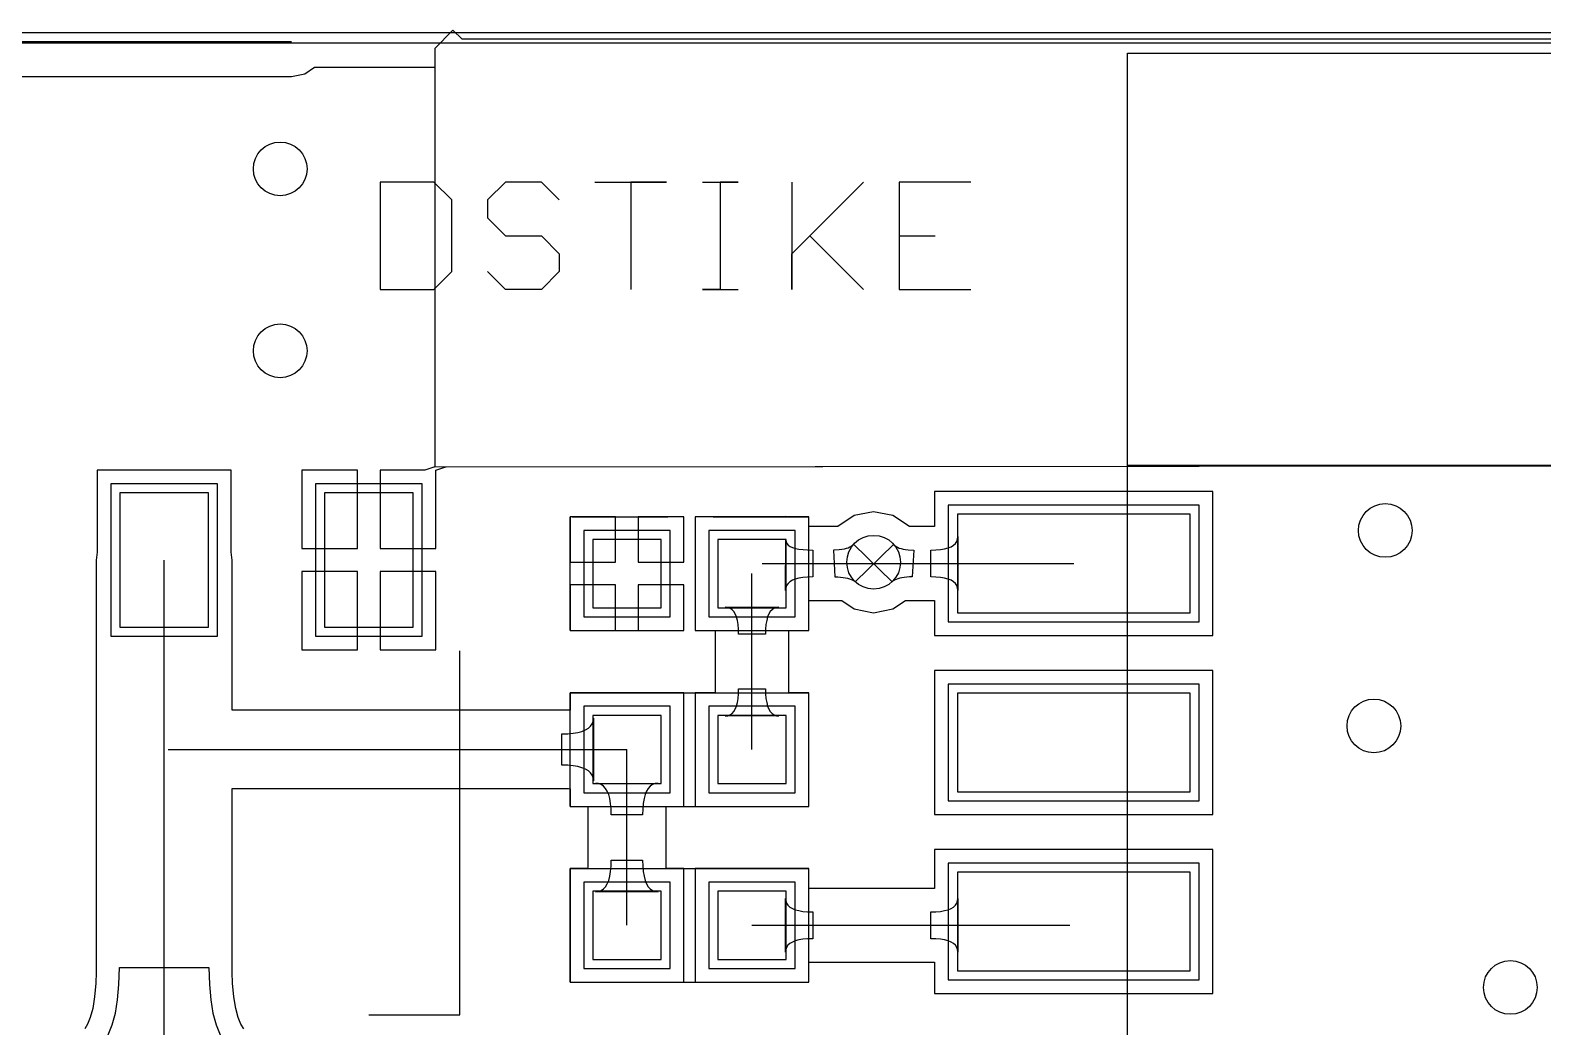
# Model space of a CAD drawing. Header units: millimetres. Extents: x 38 to 147, y 67 to 99.
# Drawn here: x 65.64 to 82.53, y 88 to 99.14 of the extents above; entities that cross this region are included whole.
import ezdxf

# ---------------------------------------------------------------- set-up
doc = ezdxf.new("R2010")
doc.units = ezdxf.units.MM
for name, color, linetype in [('BottomOverlay', 54, 'Continuous'), ('KeepOutLayer', 6, 'Continuous'), ('MultiLayer', 9, 'Continuous'), ('TopLayer', 1, 'Continuous'), ('TopOverlay', 2, 'Continuous'), ('TopPaste', 8, 'Continuous'), ('TopSolder', 216, 'Continuous')]:
    doc.layers.add(name, color=color, linetype=linetype)

# ---------------------------------------------------------------- blocks, each defined once
blk = doc.blocks.new('C0603_6')
at = {"layer": 'TopLayer'}
for p, q in [((-0.356, 0.559), (-0.356, -0.203)), ((0.406, 0.559), (-0.356, 0.559)), ((0.406, -0.203), (0.406, 0.559)), ((1.041, 0.559), (1.041, -0.203)), ((1.803, 0.559), (1.041, 0.559)), ((1.803, -0.203), (1.803, 0.559)), ((-0.356, -0.203), (0.406, -0.203)), ((1.041, -0.203), (1.803, -0.203))]:
    blk.add_line(p, q, dxfattribs=at)
at = {"layer": 'TopOverlay'}
for p, q in [((0.457, 0.813), (-0.61, 0.813)), ((-0.61, 0.813), (-0.61, -0.457)), ((2.032, 0.813), (0.965, 0.813)), ((2.057, 0.813), (2.057, -0.457)), ((0.457, -0.457), (-0.61, -0.457)), ((2.032, -0.457), (0.965, -0.457))]:
    blk.add_line(p, q, dxfattribs=at)
at = {"layer": 'TopPaste'}
for p, q in [((-0.356, 0.559), (-0.356, -0.203)), ((0.406, 0.559), (-0.356, 0.559)), ((0.406, -0.203), (0.406, 0.559)), ((1.041, 0.559), (1.041, -0.203)), ((1.803, 0.559), (1.041, 0.559)), ((1.803, -0.203), (1.803, 0.559)), ((-0.356, -0.203), (0.406, -0.203)), ((1.041, -0.203), (1.803, -0.203))]:
    blk.add_line(p, q, dxfattribs=at)
at = {"layer": 'TopSolder'}
for p, q in [((-0.457, 0.66), (-0.457, -0.305)), ((0.508, 0.66), (-0.457, 0.66)), ((0.508, -0.305), (0.508, 0.66)), ((0.94, 0.66), (0.94, -0.305)), ((1.905, 0.66), (0.94, 0.66)), ((1.905, -0.305), (1.905, 0.66)), ((-0.457, -0.305), (0.508, -0.305)), ((0.94, -0.305), (1.905, -0.305))]:
    blk.add_line(p, q, dxfattribs=at)
blk = doc.blocks.new('R0603_38')
at = {"layer": 'TopLayer'}
for p, q in [((-1.079, 0.381), (-1.079, -0.381)), ((-0.317, 0.381), (-1.079, 0.381)), ((-0.317, -0.381), (-0.317, 0.381)), ((0.317, 0.381), (0.317, -0.381)), ((1.079, 0.381), (0.317, 0.381)), ((1.079, -0.381), (1.079, 0.381)), ((-1.079, -0.381), (-0.317, -0.381)), ((0.317, -0.381), (1.079, -0.381))]:
    blk.add_line(p, q, dxfattribs=at)
at = {"layer": 'TopOverlay'}
for p, q in [((-1.333, -0.635), (-1.333, 0.635)), ((-1.333, 0.635), (1.333, 0.635)), ((1.333, -0.635), (1.333, 0.635)), ((-1.333, -0.635), (1.333, -0.635))]:
    blk.add_line(p, q, dxfattribs=at)
at = {"layer": 'TopPaste'}
for p, q in [((-1.079, 0.381), (-1.079, -0.381)), ((-0.317, 0.381), (-1.079, 0.381)), ((-0.317, -0.381), (-0.317, 0.381)), ((0.317, 0.381), (0.317, -0.381)), ((1.079, 0.381), (0.317, 0.381)), ((1.079, -0.381), (1.079, 0.381)), ((-1.079, -0.381), (-0.317, -0.381)), ((0.317, -0.381), (1.079, -0.381))]:
    blk.add_line(p, q, dxfattribs=at)
at = {"layer": 'TopSolder'}
for p, q in [((-1.181, 0.483), (-1.181, -0.483)), ((-0.216, 0.483), (-1.181, 0.483)), ((-0.216, -0.483), (-0.216, 0.483)), ((0.216, 0.483), (0.216, -0.483)), ((1.181, 0.483), (0.216, 0.483)), ((1.181, -0.483), (1.181, 0.483)), ((-1.181, -0.483), (-0.216, -0.483)), ((0.216, -0.483), (1.181, -0.483))]:
    blk.add_line(p, q, dxfattribs=at)
blk = doc.blocks.new('R0603_40')
at = {"layer": 'TopLayer'}
for p, q in [((-1.079, 0.381), (-1.079, -0.381)), ((-0.317, 0.381), (-1.079, 0.381)), ((-0.317, -0.381), (-0.317, 0.381)), ((0.317, 0.381), (0.317, -0.381)), ((1.079, 0.381), (0.317, 0.381)), ((1.079, -0.381), (1.079, 0.381)), ((-1.079, -0.381), (-0.317, -0.381)), ((0.317, -0.381), (1.079, -0.381))]:
    blk.add_line(p, q, dxfattribs=at)
at = {"layer": 'TopOverlay'}
for p, q in [((-1.333, -0.635), (-1.333, 0.635)), ((-1.333, 0.635), (1.333, 0.635)), ((1.333, -0.635), (1.333, 0.635)), ((-1.333, -0.635), (1.333, -0.635))]:
    blk.add_line(p, q, dxfattribs=at)
at = {"layer": 'TopPaste'}
for p, q in [((-1.079, 0.381), (-1.079, -0.381)), ((-0.317, 0.381), (-1.079, 0.381)), ((-0.317, -0.381), (-0.317, 0.381)), ((0.317, 0.381), (0.317, -0.381)), ((1.079, 0.381), (0.317, 0.381)), ((1.079, -0.381), (1.079, 0.381)), ((-1.079, -0.381), (-0.317, -0.381)), ((0.317, -0.381), (1.079, -0.381))]:
    blk.add_line(p, q, dxfattribs=at)
at = {"layer": 'TopSolder'}
for p, q in [((-1.181, 0.483), (-1.181, -0.483)), ((-0.216, 0.483), (-1.181, 0.483)), ((-0.216, -0.483), (-0.216, 0.483)), ((0.216, 0.483), (0.216, -0.483)), ((1.181, 0.483), (0.216, 0.483)), ((1.181, -0.483), (1.181, 0.483)), ((-1.181, -0.483), (-0.216, -0.483)), ((0.216, -0.483), (1.181, -0.483))]:
    blk.add_line(p, q, dxfattribs=at)
blk = doc.blocks.new('AMS1117_57')
at = {"layer": 'TopLayer'}
for p, q in [((-1.615, 3.468), (-1.615, 1.969)), ((1.665, 3.468), (-1.615, 3.468)), ((1.665, 1.969), (1.665, 3.468)), ((-1.615, 1.969), (1.665, 1.969)), ((-2.756, -2.832), (-2.756, -4.331)), ((-1.765, -2.832), (-2.756, -2.832)), ((-1.765, -4.331), (-1.765, -2.832)), ((-0.47, -2.831), (-0.47, -4.331)), ((0.52, -2.831), (-0.47, -2.831)), ((0.52, -4.331), (0.52, -2.831)), ((1.816, -2.832), (1.816, -4.331)), ((2.807, -2.832), (1.816, -2.832)), ((2.807, -4.331), (2.807, -2.832)), ((-2.756, -4.331), (-1.765, -4.331)), ((-0.47, -4.331), (0.52, -4.331)), ((1.816, -4.331), (2.807, -4.331))]:
    blk.add_line(p, q, dxfattribs=at)
at = {"layer": 'TopOverlay'}
for p, q in [((-3.277, 1.499), (-3.277, -2.565)), ((-2.261, 1.499), (-3.277, 1.499)), ((3.327, 1.499), (2.311, 1.499)), ((3.327, 1.499), (3.327, -2.565))]:
    blk.add_line(p, q, dxfattribs=at)
at = {"layer": 'TopPaste'}
for p, q in [((-1.615, 3.468), (-1.615, 1.969)), ((1.665, 3.468), (-1.615, 3.468)), ((1.665, 1.969), (1.665, 3.468)), ((-1.615, 1.969), (1.665, 1.969)), ((-2.756, -2.832), (-2.756, -4.331)), ((-1.765, -2.832), (-2.756, -2.832)), ((-1.765, -4.331), (-1.765, -2.832)), ((-0.47, -2.831), (-0.47, -4.331)), ((0.52, -2.831), (-0.47, -2.831)), ((0.52, -4.331), (0.52, -2.831)), ((1.816, -2.832), (1.816, -4.331)), ((2.807, -2.832), (1.816, -2.832)), ((2.807, -4.331), (2.807, -2.832)), ((-2.756, -4.331), (-1.765, -4.331)), ((-0.47, -4.331), (0.52, -4.331)), ((1.816, -4.331), (2.807, -4.331))]:
    blk.add_line(p, q, dxfattribs=at)
at = {"layer": 'TopSolder'}
for p, q in [((-1.716, 3.57), (-1.716, 1.868)), ((1.767, 3.57), (-1.716, 3.57)), ((1.767, 1.868), (1.767, 3.57)), ((-1.716, 1.868), (1.767, 1.868)), ((-2.857, -2.731), (-2.857, -4.432)), ((-1.664, -2.731), (-2.857, -2.731)), ((-1.664, -4.432), (-1.664, -2.731)), ((-0.571, -2.73), (-0.571, -4.433)), ((0.622, -2.73), (-0.571, -2.73)), ((0.622, -4.433), (0.622, -2.73)), ((1.714, -2.731), (1.714, -4.432)), ((2.908, -2.731), (1.714, -2.731)), ((2.908, -4.432), (2.908, -2.731)), ((-2.857, -4.432), (-1.664, -4.432)), ((-0.571, -4.433), (0.622, -4.433)), ((1.714, -4.432), (2.908, -4.432))]:
    blk.add_line(p, q, dxfattribs=at)
blk = doc.blocks.new('ESP_07_62')
at = {"layer": 'TopLayer'}
for p, q in [((0.3, 0.55), (-2.3, 0.55)), ((-2.3, 0.55), (-2.3, -0.55)), ((0.3, -0.55), (0.3, 0.55)), ((-2.3, -0.55), (0.3, -0.55)), ((0.3, -1.45), (-2.3, -1.45)), ((-2.3, -1.45), (-2.3, -2.55)), ((0.3, -2.55), (0.3, -1.45)), ((-2.3, -2.55), (0.3, -2.55)), ((0.3, -3.45), (-2.3, -3.45)), ((-2.3, -3.45), (-2.3, -4.55)), ((0.3, -4.55), (0.3, -3.45)), ((-2.3, -4.55), (0.3, -4.55))]:
    blk.add_line(p, q, dxfattribs=at)
at = {"layer": 'TopOverlay'}
for p, q in [((-0.4, -15.5), (-0.4, 5.7)), ((-0.4, 5.7), (15.6, 5.7)), ((-0.4, 1.1), (15.6, 1.1))]:
    blk.add_line(p, q, dxfattribs=at)
at = {"layer": 'TopPaste'}
for p, q in [((0.3, 0.55), (-2.3, 0.55)), ((-2.3, 0.55), (-2.3, -0.55)), ((0.3, -0.55), (0.3, 0.55)), ((-2.3, -0.55), (0.3, -0.55)), ((0.3, -1.45), (-2.3, -1.45)), ((-2.3, -1.45), (-2.3, -2.55)), ((0.3, -2.55), (0.3, -1.45)), ((-2.3, -2.55), (0.3, -2.55)), ((0.3, -3.45), (-2.3, -3.45)), ((-2.3, -3.45), (-2.3, -4.55)), ((0.3, -4.55), (0.3, -3.45)), ((-2.3, -4.55), (0.3, -4.55))]:
    blk.add_line(p, q, dxfattribs=at)
at = {"layer": 'TopSolder'}
for p, q in [((0.402, 0.652), (-2.402, 0.652)), ((-2.402, 0.652), (-2.402, -0.652)), ((0.402, -0.652), (0.402, 0.652)), ((-2.402, -0.652), (0.402, -0.652)), ((0.402, -1.348), (-2.402, -1.348)), ((-2.402, -1.348), (-2.402, -2.652)), ((0.402, -2.652), (0.402, -1.348)), ((-2.402, -2.652), (0.402, -2.652)), ((0.402, -3.348), (-2.402, -3.348)), ((-2.402, -3.348), (-2.402, -4.652)), ((0.402, -4.652), (0.402, -3.348)), ((-2.402, -4.652), (0.402, -4.652))]:
    blk.add_line(p, q, dxfattribs=at)
blk = doc.blocks.new('18650_SMT_B_63')
at = {"layer": 'BottomOverlay'}
blk.add_line((69.985, -11.58), (-7.015, -11.58), dxfattribs=at)

msp = doc.modelspace()

# ---------------------------------------------------------------- linework, layer by layer
at = {"layer": 'KeepOutLayer'}
for p, q in [((41.3, 99.111), (141.272, 99.111)), ((62.186, 99.009), (68.555, 99.009))]:
    msp.add_line(p, q, dxfattribs=at)
at = {"layer": 'MultiLayer'}
for centre in [(68.428, 97.587), (68.428, 95.555), (80.772, 93.548), (75.057, 93.193), (80.645, 91.364), (82.169, 88.443)]:
    msp.add_circle(centre, 0.3, dxfattribs=at)
at = {"layer": 'TopLayer'}
for p, q in [((70.358, 99.136), (70.155, 98.933)), ((70.46, 99.035), (70.358, 99.136)), ((100.635, 99.035), (70.46, 99.035)), ((70.155, 98.933), (70.155, 94.259)), ((68.703, 98.65), (68.811, 98.722)), ((68.811, 98.722), (70.155, 98.722)), ((70.155, 98.722), (70.155, 94.348)), ((62.186, 98.621), (68.555, 98.621)), ((68.555, 98.621), (68.703, 98.65)), ((70.155, 94.348), (70.155, 94.259)), ((70.155, 94.259), (100.711, 94.285)), ((70.282, 94.259), (98.043, 94.283)), ((67.881, 94.222), (66.383, 94.222)), ((66.383, 94.222), (66.383, 93.305)), ((67.881, 93.305), (67.881, 94.222)), ((69.291, 94.221), (68.669, 94.221)), ((68.669, 94.221), (68.669, 93.345)), ((69.291, 93.345), (69.291, 94.221)), ((70.041, 94.221), (69.545, 94.221)), ((69.545, 94.221), (69.545, 93.345)), ((70.044, 94.221), (70.041, 94.221)), ((70.155, 94.259), (70.044, 94.221)), ((70.167, 94.221), (70.279, 94.259)), ((70.167, 94.132), (70.167, 94.221)), ((70.167, 93.345), (70.167, 94.132)), ((70.279, 94.259), (70.282, 94.259)), ((78.846, 93.983), (75.738, 93.983)), ((75.738, 93.983), (75.738, 93.591)), ((78.846, 92.375), (78.846, 93.983)), ((72.174, 93.701), (71.666, 93.701)), ((71.666, 93.701), (71.666, 93.193)), ((72.174, 93.193), (72.174, 93.701)), ((72.936, 93.701), (72.428, 93.701)), ((72.428, 93.701), (72.428, 93.193)), ((72.936, 93.193), (72.936, 93.701)), ((74.067, 93.701), (73.063, 93.701)), ((73.063, 93.701), (73.063, 92.431)), ((74.077, 93.703), (74.067, 93.701)), ((74.087, 93.701), (74.077, 93.703)), ((74.333, 93.701), (74.087, 93.701)), ((74.333, 93.591), (74.333, 93.701)), ((74.841, 93.714), (74.658, 93.592)), ((75.057, 93.757), (74.841, 93.714)), ((75.273, 93.714), (75.057, 93.757)), ((75.456, 93.592), (75.273, 93.714)), ((74.073, 92.879), (74.076, 93.444)), ((74.076, 93.444), (74.079, 93.422)), ((74.657, 93.591), (74.333, 93.591)), ((74.658, 93.592), (74.657, 93.591)), ((75.457, 93.591), (75.456, 93.592)), ((75.738, 93.591), (75.457, 93.591)), ((75.986, 93.425), (75.995, 93.451)), ((75.995, 93.451), (75.998, 93.479)), ((75.998, 93.479), (75.998, 92.879)), ((66.383, 93.305), (66.372, 93.218)), ((67.893, 93.218), (67.881, 93.305)), ((68.669, 93.345), (69.291, 93.345)), ((69.545, 93.345), (70.167, 93.345)), ((74.079, 93.422), (74.088, 93.402)), ((74.088, 93.402), (74.103, 93.385)), ((74.103, 93.385), (74.124, 93.37)), ((74.124, 93.37), (74.151, 93.358)), ((74.151, 93.358), (74.184, 93.348)), ((74.184, 93.348), (74.223, 93.34)), ((74.223, 93.34), (74.268, 93.334)), ((74.268, 93.334), (74.319, 93.331)), ((74.319, 93.331), (74.376, 93.329)), ((74.376, 93.329), (74.376, 93.029)), ((74.672, 93.332), (74.61, 93.329)), ((74.61, 93.329), (74.625, 93.029)), ((74.7, 93.335), (74.672, 93.332)), ((74.726, 93.34), (74.7, 93.335)), ((74.749, 93.345), (74.726, 93.34)), ((74.771, 93.352), (74.749, 93.345)), ((74.79, 93.361), (74.771, 93.352)), ((74.807, 93.37), (74.79, 93.361)), ((74.821, 93.381), (74.807, 93.37)), ((74.834, 93.393), (74.821, 93.381)), ((75.262, 92.973), (74.834, 93.393)), ((74.852, 92.973), (75.28, 93.393)), ((75.28, 93.393), (75.293, 93.381)), ((75.293, 93.381), (75.307, 93.37)), ((75.307, 93.37), (75.324, 93.361)), ((75.324, 93.361), (75.343, 93.352)), ((75.343, 93.352), (75.365, 93.345)), ((75.365, 93.345), (75.388, 93.34)), ((75.388, 93.34), (75.414, 93.335)), ((75.414, 93.335), (75.442, 93.332)), ((75.442, 93.332), (75.504, 93.329)), ((75.504, 93.329), (75.489, 93.029)), ((75.695, 93.329), (75.753, 93.331)), ((75.695, 93.029), (75.695, 93.329)), ((75.753, 93.331), (75.804, 93.335)), ((75.804, 93.335), (75.85, 93.343)), ((75.85, 93.343), (75.889, 93.353)), ((75.889, 93.353), (75.923, 93.367)), ((75.923, 93.367), (75.95, 93.383)), ((75.95, 93.383), (75.971, 93.403)), ((75.971, 93.403), (75.986, 93.425)), ((66.372, 93.218), (66.372, 88.61)), ((67.132, 86.918), (67.132, 93.218)), ((67.893, 91.539), (67.893, 93.218)), ((71.666, 93.193), (72.174, 93.193)), ((72.428, 93.193), (72.936, 93.193)), ((73.812, 93.179), (77.292, 93.179)), ((69.291, 93.091), (68.669, 93.091)), ((68.669, 93.091), (68.669, 92.215)), ((69.291, 92.215), (69.291, 93.091)), ((70.167, 93.091), (69.545, 93.091)), ((69.545, 93.091), (69.545, 92.215)), ((70.167, 92.215), (70.167, 93.091)), ((72.174, 92.939), (71.666, 92.939)), ((71.666, 92.939), (71.666, 92.431)), ((72.174, 92.431), (72.174, 92.939)), ((72.936, 92.939), (72.428, 92.939)), ((72.428, 92.939), (72.428, 92.431)), ((72.936, 92.431), (72.936, 92.939)), ((73.698, 91.101), (73.698, 93.066)), ((74.085, 92.933), (74.076, 92.908)), ((74.101, 92.956), (74.085, 92.933)), ((74.122, 92.975), (74.101, 92.956)), ((74.149, 92.992), (74.122, 92.975)), ((74.182, 93.005), (74.149, 92.992)), ((74.222, 93.016), (74.182, 93.005)), ((74.267, 93.023), (74.222, 93.016)), ((74.319, 93.028), (74.267, 93.023)), ((74.376, 93.029), (74.319, 93.028)), ((74.625, 93.029), (74.658, 93.029)), ((74.658, 93.029), (74.716, 93.024)), ((74.716, 93.024), (74.742, 93.02)), ((74.742, 93.02), (74.765, 93.015)), ((74.765, 93.015), (74.787, 93.009)), ((74.787, 93.009), (74.807, 93.002)), ((74.807, 93.002), (74.824, 92.994)), ((74.824, 92.994), (74.839, 92.984)), ((74.839, 92.984), (74.852, 92.973)), ((75.275, 92.984), (75.262, 92.973)), ((75.29, 92.994), (75.275, 92.984)), ((75.307, 93.002), (75.29, 92.994)), ((75.327, 93.009), (75.307, 93.002)), ((75.349, 93.015), (75.327, 93.009)), ((75.372, 93.02), (75.349, 93.015)), ((75.398, 93.024), (75.372, 93.02)), ((75.456, 93.029), (75.398, 93.024)), ((75.489, 93.029), (75.456, 93.029)), ((75.753, 93.028), (75.695, 93.029)), ((75.804, 93.023), (75.753, 93.028)), ((75.85, 93.016), (75.804, 93.023)), ((75.889, 93.005), (75.85, 93.016)), ((75.923, 92.992), (75.889, 93.005)), ((75.95, 92.975), (75.923, 92.992)), ((75.971, 92.956), (75.95, 92.975)), ((75.986, 92.933), (75.971, 92.956)), ((75.995, 92.908), (75.986, 92.933)), ((74.076, 92.908), (74.073, 92.879)), ((74.333, 92.431), (74.333, 92.767)), ((74.333, 92.767), (74.679, 92.767)), ((74.679, 92.767), (74.686, 92.767)), ((74.686, 92.767), (74.695, 92.766)), ((74.695, 92.766), (74.701, 92.764)), ((74.701, 92.764), (74.841, 92.671)), ((75.273, 92.671), (75.413, 92.764)), ((75.413, 92.764), (75.419, 92.766)), ((75.419, 92.766), (75.428, 92.767)), ((75.428, 92.767), (75.435, 92.767)), ((75.435, 92.767), (75.738, 92.767)), ((75.738, 92.767), (75.738, 92.375)), ((75.998, 92.879), (75.995, 92.908)), ((73.427, 92.688), (73.398, 92.691)), ((73.398, 92.691), (73.998, 92.691)), ((73.452, 92.679), (73.427, 92.688)), ((73.475, 92.663), (73.452, 92.679)), ((73.494, 92.642), (73.475, 92.663)), ((73.511, 92.615), (73.494, 92.642)), ((73.524, 92.582), (73.511, 92.615)), ((73.886, 92.615), (73.872, 92.582)), ((73.902, 92.642), (73.886, 92.615)), ((73.922, 92.663), (73.902, 92.642)), ((73.944, 92.679), (73.922, 92.663)), ((73.97, 92.688), (73.944, 92.679)), ((73.998, 92.691), (73.97, 92.688)), ((74.841, 92.671), (75.057, 92.628)), ((75.057, 92.628), (75.273, 92.671)), ((71.666, 92.431), (72.174, 92.431)), ((72.428, 92.431), (72.936, 92.431)), ((73.063, 92.431), (73.286, 92.431)), ((73.286, 92.431), (73.286, 91.736)), ((73.535, 92.542), (73.524, 92.582)), ((73.542, 92.497), (73.535, 92.542)), ((73.547, 92.445), (73.542, 92.497)), ((73.548, 92.388), (73.547, 92.445)), ((73.85, 92.445), (73.848, 92.388)), ((73.854, 92.497), (73.85, 92.445)), ((73.862, 92.542), (73.854, 92.497)), ((73.872, 92.582), (73.862, 92.542)), ((74.11, 91.736), (74.11, 92.431)), ((74.11, 92.431), (74.333, 92.431)), ((73.848, 92.388), (73.548, 92.388)), ((75.738, 92.375), (78.846, 92.375)), ((68.669, 92.215), (69.291, 92.215)), ((69.545, 92.215), (70.167, 92.215)), ((78.846, 91.983), (75.738, 91.983)), ((75.738, 91.983), (75.738, 90.375)), ((78.846, 90.375), (78.846, 91.983)), ((73.547, 91.722), (73.548, 91.779)), ((73.548, 91.779), (73.848, 91.779)), ((73.848, 91.779), (73.85, 91.722)), ((72.936, 91.736), (71.666, 91.736)), ((71.666, 91.736), (71.666, 91.54)), ((72.936, 90.466), (72.936, 91.736)), ((73.286, 91.736), (73.063, 91.736)), ((73.063, 91.736), (73.063, 90.466)), ((73.511, 91.552), (73.524, 91.585)), ((73.524, 91.585), (73.535, 91.625)), ((73.535, 91.625), (73.542, 91.67)), ((73.542, 91.67), (73.547, 91.722)), ((73.85, 91.722), (73.854, 91.67)), ((73.854, 91.67), (73.862, 91.625)), ((73.862, 91.625), (73.872, 91.585)), ((73.872, 91.585), (73.886, 91.552)), ((74.333, 91.736), (74.11, 91.736)), ((74.333, 90.466), (74.333, 91.736)), ((71.648, 91.539), (67.893, 91.539)), ((71.666, 91.54), (71.648, 91.539)), ((71.912, 91.388), (71.923, 91.418)), ((71.923, 91.418), (71.926, 91.451)), ((71.926, 91.451), (71.926, 90.751)), ((73.398, 91.476), (73.427, 91.479)), ((73.998, 91.476), (73.398, 91.476)), ((73.427, 91.479), (73.452, 91.488)), ((73.452, 91.488), (73.475, 91.504)), ((73.475, 91.504), (73.494, 91.525)), ((73.494, 91.525), (73.511, 91.552)), ((73.886, 91.552), (73.902, 91.525)), ((73.902, 91.525), (73.922, 91.504)), ((73.922, 91.504), (73.944, 91.488)), ((73.944, 91.488), (73.97, 91.479)), ((73.97, 91.479), (73.998, 91.476)), ((71.573, 91.276), (71.64, 91.278)), ((71.573, 90.926), (71.573, 91.276)), ((71.64, 91.278), (71.7, 91.283)), ((71.7, 91.283), (71.753, 91.292)), ((71.753, 91.292), (71.799, 91.304)), ((71.799, 91.304), (71.838, 91.32)), ((71.838, 91.32), (71.87, 91.339)), ((71.87, 91.339), (71.894, 91.362)), ((71.894, 91.362), (71.912, 91.388)), ((67.175, 91.101), (72.301, 91.101)), ((72.301, 89.137), (72.301, 91.101)), ((71.64, 90.925), (71.573, 90.926)), ((71.7, 90.919), (71.64, 90.925)), ((71.753, 90.911), (71.7, 90.919)), ((71.799, 90.898), (71.753, 90.911)), ((71.838, 90.883), (71.799, 90.898)), ((71.87, 90.863), (71.838, 90.883)), ((71.894, 90.841), (71.87, 90.863)), ((71.912, 90.814), (71.894, 90.841)), ((71.923, 90.785), (71.912, 90.814)), ((71.926, 90.751), (71.923, 90.785)), ((67.893, 88.61), (67.893, 90.664)), ((67.893, 90.664), (71.648, 90.664)), ((71.648, 90.664), (71.666, 90.662)), ((71.666, 90.662), (71.666, 90.466)), ((71.984, 90.72), (71.951, 90.723)), ((71.951, 90.723), (72.651, 90.723)), ((72.014, 90.709), (71.984, 90.72)), ((72.04, 90.692), (72.014, 90.709)), ((72.063, 90.667), (72.04, 90.692)), ((72.082, 90.636), (72.063, 90.667)), ((72.098, 90.597), (72.082, 90.636)), ((72.11, 90.552), (72.098, 90.597)), ((72.504, 90.597), (72.492, 90.552)), ((72.52, 90.636), (72.504, 90.597)), ((72.539, 90.667), (72.52, 90.636)), ((72.562, 90.692), (72.539, 90.667)), ((72.588, 90.709), (72.562, 90.692)), ((72.618, 90.72), (72.588, 90.709)), ((72.651, 90.723), (72.618, 90.72)), ((71.666, 90.466), (71.862, 90.466)), ((71.862, 90.466), (71.864, 90.448)), ((71.864, 90.448), (71.864, 89.79)), ((72.119, 90.499), (72.11, 90.552)), ((72.124, 90.44), (72.119, 90.499)), ((72.126, 90.373), (72.124, 90.44)), ((72.478, 90.44), (72.476, 90.373)), ((72.483, 90.499), (72.478, 90.44)), ((72.492, 90.552), (72.483, 90.499)), ((72.739, 90.448), (72.74, 90.466)), ((72.739, 89.79), (72.739, 90.448)), ((72.74, 90.466), (72.936, 90.466)), ((73.063, 90.466), (74.333, 90.466)), ((72.476, 90.373), (72.126, 90.373)), ((75.738, 90.375), (78.846, 90.375)), ((78.846, 89.983), (75.738, 89.983)), ((75.738, 89.983), (75.738, 89.549)), ((78.846, 88.375), (78.846, 89.983)), ((71.862, 89.772), (71.666, 89.772)), ((71.666, 89.772), (71.666, 88.502)), ((71.864, 89.79), (71.862, 89.772)), ((72.11, 89.685), (72.119, 89.738)), ((72.119, 89.738), (72.124, 89.798)), ((72.124, 89.798), (72.126, 89.865)), ((72.126, 89.865), (72.476, 89.865)), ((72.476, 89.865), (72.478, 89.798)), ((72.478, 89.798), (72.483, 89.738)), ((72.483, 89.738), (72.492, 89.685)), ((72.74, 89.772), (72.739, 89.79)), ((72.936, 89.772), (72.74, 89.772)), ((72.936, 88.502), (72.936, 89.772)), ((74.333, 89.772), (73.063, 89.772)), ((73.063, 89.772), (73.063, 88.502)), ((74.333, 89.549), (74.333, 89.772)), ((72.014, 89.526), (72.04, 89.544)), ((72.04, 89.544), (72.063, 89.568)), ((72.063, 89.568), (72.082, 89.6)), ((72.082, 89.6), (72.098, 89.639)), ((72.098, 89.639), (72.11, 89.685)), ((72.492, 89.685), (72.504, 89.639)), ((72.504, 89.639), (72.52, 89.6)), ((72.52, 89.6), (72.539, 89.568)), ((72.539, 89.568), (72.562, 89.544)), ((72.562, 89.544), (72.588, 89.526)), ((75.738, 89.549), (74.333, 89.549)), ((71.951, 89.512), (71.984, 89.516)), ((72.651, 89.512), (71.951, 89.512)), ((71.984, 89.516), (72.014, 89.526)), ((72.588, 89.526), (72.618, 89.516)), ((72.618, 89.516), (72.651, 89.512)), ((74.073, 88.837), (74.073, 89.437)), ((74.073, 89.437), (74.076, 89.409)), ((74.076, 89.409), (74.085, 89.383)), ((74.085, 89.383), (74.1, 89.361)), ((75.971, 89.361), (75.986, 89.383)), ((75.986, 89.383), (75.995, 89.409)), ((75.995, 89.409), (75.998, 89.437)), ((75.998, 89.437), (75.998, 88.837)), ((74.1, 89.361), (74.121, 89.341)), ((74.121, 89.341), (74.149, 89.325)), ((74.149, 89.325), (74.182, 89.311)), ((74.182, 89.311), (74.221, 89.301)), ((74.221, 89.301), (74.267, 89.293)), ((74.267, 89.293), (74.318, 89.289)), ((74.318, 89.289), (74.376, 89.287)), ((74.376, 89.287), (74.376, 88.987)), ((75.695, 89.287), (75.753, 89.289)), ((75.695, 88.987), (75.695, 89.287)), ((75.753, 89.289), (75.804, 89.293)), ((75.804, 89.293), (75.85, 89.301)), ((75.85, 89.301), (75.889, 89.311)), ((75.889, 89.311), (75.923, 89.325)), ((75.923, 89.325), (75.95, 89.341)), ((75.95, 89.341), (75.971, 89.361)), ((73.698, 89.137), (77.25, 89.137)), ((74.085, 88.891), (74.076, 88.866)), ((74.1, 88.914), (74.085, 88.891)), ((74.121, 88.933), (74.1, 88.914)), ((74.149, 88.95), (74.121, 88.933)), ((74.182, 88.963), (74.149, 88.95)), ((74.221, 88.974), (74.182, 88.963)), ((74.267, 88.981), (74.221, 88.974)), ((74.318, 88.986), (74.267, 88.981)), ((74.376, 88.987), (74.318, 88.986)), ((75.753, 88.986), (75.695, 88.987)), ((75.804, 88.981), (75.753, 88.986)), ((75.85, 88.974), (75.804, 88.981)), ((75.889, 88.963), (75.85, 88.974)), ((75.923, 88.95), (75.889, 88.963)), ((75.95, 88.933), (75.923, 88.95)), ((75.971, 88.914), (75.95, 88.933)), ((75.986, 88.891), (75.971, 88.914)), ((75.995, 88.866), (75.986, 88.891)), ((74.076, 88.866), (74.073, 88.837)), ((74.333, 88.502), (74.333, 88.725)), ((74.333, 88.725), (75.738, 88.725)), ((75.738, 88.725), (75.738, 88.375)), ((75.998, 88.837), (75.995, 88.866)), ((66.372, 88.61), (66.369, 88.489)), ((66.627, 88.474), (66.632, 88.664)), ((66.632, 88.664), (67.632, 88.664)), ((67.632, 88.664), (67.637, 88.474)), ((67.896, 88.489), (67.893, 88.61)), ((66.369, 88.489), (66.355, 88.337)), ((66.612, 88.304), (66.627, 88.474)), ((67.637, 88.474), (67.652, 88.304)), ((67.909, 88.337), (67.896, 88.489)), ((71.666, 88.502), (72.936, 88.502)), ((73.063, 88.502), (74.333, 88.502)), ((75.738, 88.375), (78.846, 88.375)), ((66.334, 88.209), (66.306, 88.107)), ((66.355, 88.337), (66.334, 88.209)), ((66.587, 88.154), (66.612, 88.304)), ((67.652, 88.304), (67.677, 88.154)), ((67.931, 88.209), (67.909, 88.337)), ((67.958, 88.107), (67.931, 88.209)), ((66.275, 88.032), (66.245, 87.981)), ((66.306, 88.107), (66.275, 88.032)), ((66.507, 87.914), (66.552, 88.024)), ((66.552, 88.024), (66.587, 88.154)), ((67.677, 88.154), (67.712, 88.024)), ((67.712, 88.024), (67.757, 87.914)), ((67.989, 88.032), (67.958, 88.107)), ((68.02, 87.981), (67.989, 88.032))]:
    msp.add_line(p, q, dxfattribs=at)
for centre in [(68.428, 97.587), (68.428, 95.555), (80.772, 93.548), (75.057, 93.193), (80.645, 91.364), (82.169, 88.443)]:
    msp.add_circle(centre, 0.3, dxfattribs=at)
at = {"layer": 'TopOverlay'}
for p, q in [((69.545, 97.44), (69.545, 96.241)), ((70.145, 97.44), (69.545, 97.44)), ((70.345, 97.24), (70.145, 97.44)), ((70.945, 97.44), (70.745, 97.24)), ((71.345, 97.44), (70.945, 97.44)), ((71.545, 97.24), (71.345, 97.44)), ((71.944, 97.44), (72.744, 97.44)), ((72.744, 97.44), (72.344, 97.44)), ((72.344, 97.44), (72.344, 96.241)), ((73.144, 97.44), (73.544, 97.44)), ((73.544, 97.44), (73.344, 97.44)), ((73.344, 97.44), (73.344, 96.241)), ((74.144, 97.44), (74.144, 96.241)), ((74.144, 96.64), (74.943, 97.44)), ((74.943, 97.44), (74.344, 96.84)), ((76.143, 97.44), (75.343, 97.44)), ((75.343, 97.44), (75.343, 96.241)), ((70.345, 96.441), (70.345, 97.24)), ((70.745, 97.24), (70.745, 97.04)), ((70.745, 97.04), (70.945, 96.84)), ((70.945, 96.84), (71.345, 96.84)), ((71.345, 96.84), (71.545, 96.64)), ((74.344, 96.84), (74.943, 96.241)), ((75.343, 96.84), (75.743, 96.84)), ((71.545, 96.64), (71.545, 96.441)), ((74.144, 96.241), (74.144, 96.64)), ((70.145, 96.241), (70.345, 96.441)), ((70.945, 96.241), (70.745, 96.441)), ((71.545, 96.441), (71.345, 96.241)), ((69.545, 96.241), (70.145, 96.241)), ((71.345, 96.241), (70.945, 96.241)), ((73.344, 96.241), (73.144, 96.241)), ((73.144, 96.241), (73.544, 96.241)), ((75.343, 96.241), (76.143, 96.241))]:
    msp.add_line(p, q, dxfattribs=at)

# ---------------------------------------------------------------- block references
for name, p, rotation in [('18650_SMT_B_63', (118.627, 87.414), 180), ('AMS1117_57', (67.158, 89.637), 180), ('C0603_6', (73.723, 93.243), 180), ('R0603_40', (73, 91.101), 360), ('R0603_38', (73, 89.137), 360)]:
    msp.add_blockref(name, p, dxfattribs=dict(rotation=rotation))
msp.add_blockref('ESP_07_62', (78.292, 93.179))

doc.saveas('drawing.dxf')
